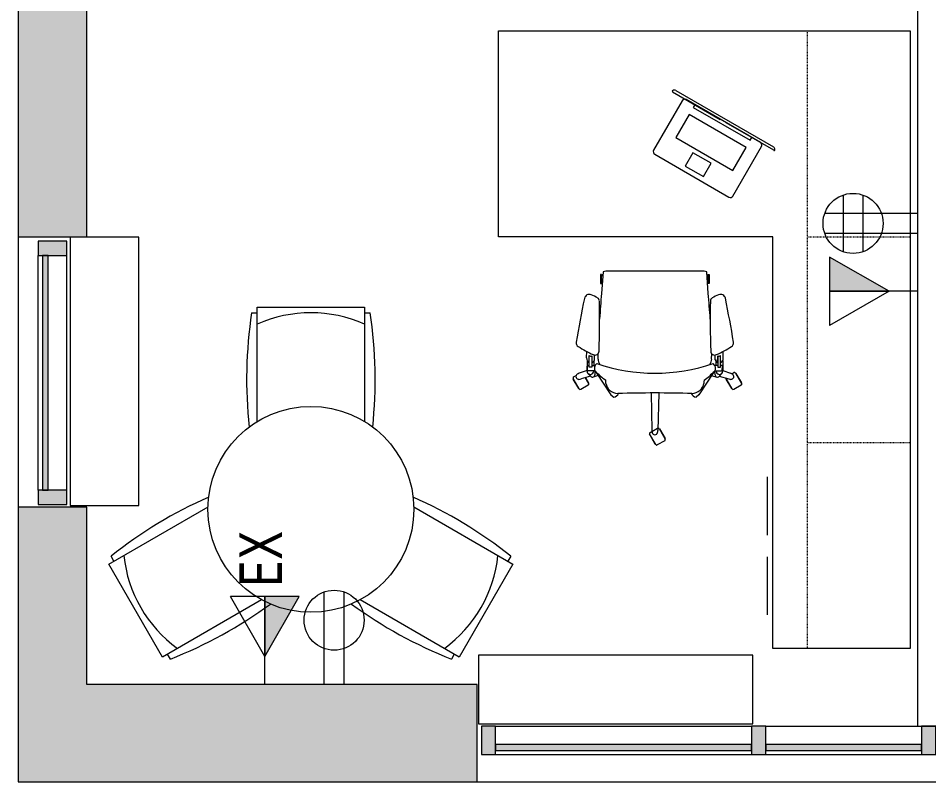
# Model space of a CAD drawing. Header units: inches. Extents: x -674 to 803, y -349 to 915.
# Drawn here: x -405 to -245.7, y -348.6 to -215.1 of the extents above; entities that cross this region are included whole.
import ezdxf

# ---------------------------------------------------------------- set-up
doc = ezdxf.new("R2010")
doc.units = ezdxf.units.IN
doc.header["$MEASUREMENT"] = 0
doc.linetypes.add('Dash', pattern=[0.25, 0.125, -0.125])
for name, color, linetype, lineweight in [('A-ANNO-NOTE', 131, 'Continuous', 13), ('A-FLOR', 192, 'Continuous', 13), ('A-GLAZ-CURT', 52, 'Continuous', 13), ('A-GLAZ-CWMG', 51, 'Continuous', 13), ('A-WALL', 113, 'Continuous', 13), ('A-WALL-PATT', 111, 'Continuous', 13), ('I-FURN', 30, 'Continuous', 9), ('I-FURN-HDLN', 30, 'Continuous', 9), ('M-EQPM', 50, 'Continuous', 13)]:
    doc.layers.add(name, color=color, linetype=linetype, lineweight=lineweight)
doc.styles.add('Tahoma', font='tahoma.ttf', dxfattribs={"width": 0.85, "height": 7.5})

# ---------------------------------------------------------------- blocks, each defined once
blk = doc.blocks.new('System Panel - Glazed-1567838-New Construction - Tel_Data_Elec Plan')
at = {"layer": 'A-GLAZ-CURT', "lineweight": 9}
blk.add_hatch(color=55, dxfattribs=at).paths.add_polyline_path([(-22.375, 1.75), (-22.375, 0.75), (22.375, 0.75), (22.375, 1.75)], flags=0)
at = {"layer": 'A-GLAZ-CURT', "color": 7, "lineweight": 20}
for p, q in [((22.375, 1.75), (-22.375, 1.75)), ((-22.375, 1.75), (-22.375, 0.75)), ((22.375, 0.75), (22.375, 1.75)), ((-22.375, 0.75), (22.375, 0.75))]:
    blk.add_line(p, q, dxfattribs=at)
blk = doc.blocks.new('System Panel - Glazed-1567839-New Construction - Tel_Data_Elec Plan')
at = {"layer": 'A-GLAZ-CURT', "lineweight": 9}
blk.add_hatch(color=55, dxfattribs=at).paths.add_polyline_path([(-10.15, 1.75), (-13.63, 1.75), (-13.63, 0.75), (13.62, 0.75), (13.62, 1.75)], flags=0)
at = {"layer": 'A-GLAZ-CURT', "color": 7, "lineweight": 20}
for p, q in [((13.62, 1.75), (-13.63, 1.75)), ((-13.63, 1.75), (-13.63, 0.75)), ((13.62, 0.75), (13.62, 1.75)), ((-13.63, 0.75), (13.62, 0.75))]:
    blk.add_line(p, q, dxfattribs=at)
blk = doc.blocks.new('Rectangular Mullion - Rectangular Mullion 1-1567834-New Construction - Tel_Data_Elec Plan')
at = {"layer": 'A-GLAZ-CWMG', "lineweight": 9}
blk.add_hatch(color=55, dxfattribs=at).paths.add_polyline_path([(-1.25, -2.5), (-1.25, 2.5), (1.25, 2.5), (1.25, -2.5)], flags=0)
at = {"layer": 'A-GLAZ-CWMG', "color": 7, "lineweight": 20}
for p, q in [((-1.25, 2.5), (1.25, 2.5)), ((-1.25, -2.5), (-1.25, 2.5)), ((1.25, 2.5), (1.25, -2.5)), ((1.25, -2.5), (-1.25, -2.5))]:
    blk.add_line(p, q, dxfattribs=at)
blk = doc.blocks.new('Rectangular Mullion - Rectangular Mullion 1-1567835-New Construction - Tel_Data_Elec Plan')
at = {"layer": 'A-GLAZ-CWMG', "lineweight": 9}
for p, q in [((-274.21, -338.85), (-247.71, -338.85)), ((-274.21, -343.85), (-246.96, -343.85))]:
    blk.add_line(p, q, dxfattribs=at)
blk = doc.blocks.new('Rectangular Mullion - Rectangular Mullion 1-1567836-New Construction - Tel_Data_Elec Plan')
at = {"layer": 'A-GLAZ-CWMG', "lineweight": 9}
for p, q in [((-321.46, -338.85), (-276.71, -338.85)), ((-321.46, -343.85), (-276.71, -343.85))]:
    blk.add_line(p, q, dxfattribs=at)
blk = doc.blocks.new('System Panel - Glazed-1568346-New Construction - Tel_Data_Elec Plan')
at = {"layer": 'A-GLAZ-CURT', "lineweight": 9}
blk.add_hatch(color=55, dxfattribs=at).paths.add_polyline_path([(20.5, -0.75), (-20.5, -0.75), (-20.5, -1.75), (20.5, -1.75)], flags=0)
at = {"layer": 'A-GLAZ-CURT', "color": 7, "lineweight": 20}
for p, q in [((20.5, -0.75), (-20.5, -0.75)), ((-20.5, -0.75), (-20.5, -1.75)), ((20.5, -1.75), (20.5, -0.75)), ((-20.5, -1.75), (20.5, -1.75))]:
    blk.add_line(p, q, dxfattribs=at)
blk = doc.blocks.new('Rectangular Mullion - Rectangular Mullion 1-1568341-New Construction - Tel_Data_Elec Plan')
at = {"layer": 'A-GLAZ-CWMG', "lineweight": 9}
blk.add_hatch(color=55, dxfattribs=at).paths.add_polyline_path([(1.25, 0.75), (1.25, -2.5), (-1.25, -2.5), (-1.25, 2.5), (1.25, 2.5), (1.25, 1.75)], flags=0)
at = {"layer": 'A-GLAZ-CWMG', "color": 7, "lineweight": 20}
for p, q in [((-1.25, 2.5), (1.25, 2.5)), ((-1.25, -2.5), (-1.25, 2.5)), ((1.25, 2.5), (1.25, -2.5)), ((1.25, -2.5), (-1.25, -2.5))]:
    blk.add_line(p, q, dxfattribs=at)
blk = doc.blocks.new('Rectangular Mullion - Rectangular Mullion 1-1568343-New Construction - Tel_Data_Elec Plan')
at = {"layer": 'A-GLAZ-CWMG', "lineweight": 9}
for p, q in [((-401.46, -297.6), (-401.46, -256.6)), ((-396.46, -297.6), (-396.46, -256.6))]:
    blk.add_line(p, q, dxfattribs=at)
blk = doc.blocks.new('Office Desk Groups - Office Desk 4-562624-New Construction - Tel_Data_Elec Plan')
at = {"layer": 'I-FURN'}
for p, q in [((-48, 72), (-30, 72)), ((-48, -36), (-48, 72)), ((-48, 72), (-24, 72)), ((-24, 72), (-24, 0)), ((-23, 55.95), (-23, 66.11)), ((-23, 42.01), (-23, 52.17)), ((-4.07, 33.55), (-5.13, 35.38)), ((-5.12, 35.28), (-5.08, 35.3)), ((-4.15, 33.61), (-5.12, 35.28)), ((-5.06, 35.66), (-3.77, 36.4)), ((-3.49, 36.33), (-2.43, 34.49)), ((-3.45, 36.25), (-3.41, 36.27)), ((-3.41, 36.27), (-2.45, 34.59)), ((-4.12, 33.63), (-4.15, 33.61)), ((-4.01, 27.33), (-3.87, 33.87)), ((-2.84, 34.03), (-3.8, 33.47)), ((-2.51, 34.22), (-2.84, 34.03)), ((-2.69, 27.33), (-2.83, 33.87)), ((-2.45, 34.59), (-2.48, 34.57)), ((-13.61, 23.73), (-11.06, 27.62)), ((-11.06, 27.62), (-10.54, 28.03)), ((4.36, 27.62), (3.85, 28.03)), ((6.91, 23.73), (4.36, 27.62)), ((-17.44, 23.83), (-18.5, 25.67)), ((-18.49, 25.57), (-18.45, 25.59)), ((-17.52, 23.9), (-18.49, 25.57)), ((-18.43, 25.94), (-17.14, 26.69)), ((-16.86, 26.61), (-15.8, 24.78)), ((-16.82, 26.53), (-16.78, 26.55)), ((-16.78, 26.55), (-15.82, 24.88)), ((8.83, 24.65), (8.24, 25.67)), ((8.26, 25.57), (8.29, 25.59)), ((8.79, 24.64), (8.26, 25.57)), ((8.32, 25.94), (9.61, 26.69)), ((9.88, 26.61), (10.94, 24.78)), ((9.93, 26.53), (9.96, 26.55)), ((9.96, 26.55), (10.93, 24.88)), ((-17.49, 23.91), (-17.52, 23.9)), ((-16.79, 23.98), (-17.17, 23.76)), ((-14.6, 24.37), (-16.25, 24.87)), ((-15.82, 24.88), (-15.85, 24.86)), ((-14.45, 24.53), (-15.05, 23.91)), ((-13.25, 24.28), (-14.16, 24.57)), ((6.56, 24.28), (7.47, 24.57)), ((7.75, 24.53), (8.36, 23.91)), ((7.9, 24.37), (9.56, 24.87)), ((10.87, 24.5), (10.4, 24.24)), ((10.93, 24.88), (10.89, 24.86)), ((-15.22, 23.41), (-16.58, 23.88)), ((-15.2, 21.67), (-15.22, 23.48)), ((-15.14, 23.45), (-15.15, 22.53)), ((-15.15, 22.53), (-14.81, 22.52)), ((-13.85, 23.45), (-15.14, 23.45)), ((-14.81, 22.79), (-14.81, 20.82)), ((-14.36, 22.79), (-14.81, 22.79)), ((-14.36, 20.86), (-14.36, 22.79)), ((-14.36, 22.52), (-13.82, 22.51)), ((-14.02, 21.76), (-14.03, 22.51)), ((-13.63, 23.69), (-13.61, 23.73)), ((6.93, 23.69), (6.91, 23.73)), ((7.66, 22.52), (7.12, 22.51)), ((7.15, 23.45), (8.44, 23.45)), ((7.33, 21.76), (7.34, 22.51)), ((7.66, 22.79), (8.12, 22.79)), ((7.66, 20.86), (7.66, 22.79)), ((8.12, 22.79), (8.12, 20.82)), ((8.46, 22.53), (8.12, 22.52)), ((8.44, 23.45), (8.46, 22.53)), ((8.5, 21.67), (8.53, 23.48)), ((8.52, 23.41), (9.88, 23.88)), ((-15.29, 21.19), (-15.28, 20.04)), ((-14.85, 22.03), (-14.85, 20.77)), ((-14.32, 22.06), (-14.34, 20.82)), ((-13.91, 21.53), (-13.9, 21.19)), ((-13.9, 21.19), (-13.91, 20.68)), ((-13.27, 21.42), (-13.28, 20.43)), ((6.57, 21.42), (6.58, 20.43)), ((7.22, 21.53), (7.2, 21.19)), ((7.2, 21.19), (7.21, 20.68)), ((7.63, 22.06), (7.65, 20.82)), ((8.16, 22.03), (8.15, 20.77)), ((8.59, 21.19), (8.58, 20.04)), ((-12.69, 9.91), (-12.42, 6.13)), ((5.72, 6.13), (5.99, 9.91)), ((-12.85, 8.16), (-12.69, 8.16)), ((-12.85, 6.58), (-12.85, 8.16)), ((-12.69, 8.16), (-12.69, 6.58)), ((6, 8.16), (6, 6.58)), ((6.15, 8.16), (6, 8.16)), ((6.15, 6.58), (6.15, 8.16)), ((-12.69, 6.58), (-12.85, 6.58)), ((6, 6.58), (6.15, 6.58)), ((-12.42, 6.13), (-11.96, 6)), ((-11.96, 6), (5.26, 6)), ((5.26, 6), (5.72, 6.13)), ((-24, 0), (24, 0)), ((24, 0), (24, -36)), ((-16.98, -7.11), (-21.98, -15.78)), ((-3.31, -14.43), (-16.3, -6.93)), ((-11.84, -10.52), (-13.19, -12.85)), ((-8.65, -12.36), (-11.84, -10.52)), ((-16.97, -11.59), (-19.29, -15.6)), ((-7.01, -17.34), (-16.97, -11.59)), ((-10, -14.69), (-8.65, -12.36)), ((-13.19, -12.85), (-10, -14.69)), ((-24.16, -15.1), (-15.84, -19.9)), ((-7.03, -25.57), (-24.09, -15.72)), ((-19.29, -15.6), (-9.33, -21.35)), ((-8.13, -23.78), (-3.13, -15.11)), ((-21.8, -16.46), (-8.81, -23.96)), ((-20, -16.85), (-20.29, -17.33)), ((-10.05, -22.6), (-20, -16.85)), ((-9.33, -21.35), (-7.01, -17.34)), ((-6.45, -25.32), (-14.78, -20.51)), ((-10.33, -23.08), (-10.05, -22.6)), ((-30, -36), (-48, -36)), ((24, -36), (-30, -36))]:
    blk.add_line(p, q, dxfattribs=at)
for centre, radius, start, end in [((-4.96, 35.48), 0.2, 120, 210), ((-3.67, 36.23), 0.2, 30, 120.1357), ((-3.9, 33.65), 0.2, 209.8466, 275.235), ((-3.9, 33.65), 0.2, 275.235, 299.8607), ((-2.34, 33.84), 1.53, 164.4505, 178.7927), ((-3.25, 34.09), 0.583, 134.254, 164.4505), ((-3.35, 34.19), 0.445, 45.7229, 134.2771), ((-3.44, 34.09), 0.583, 15.5495, 45.746), ((-4.35, 33.84), 1.53, 1.2073, 15.5495), ((-2.61, 34.39), 0.2, 299.8643, 30), ((-9.54, 24.56), 2.87, 95.705, 127.0086), ((-10.7, 26.93), 1.12, 25.6219, 82.0752), ((-3.35, 272.44), 245.12, 268.4848, 271.5152), ((4, 26.93), 1.12, 97.9248, 154.3781), ((2.85, 24.56), 2.87, 52.9914, 84.295), ((-18.33, 25.77), 0.2, 119.832, 210), ((-17.04, 26.51), 0.2, 30, 120), ((-27.17, 26.02), 15.26, 356.4473, 358.5687), ((-9.67, 25.22), 2.29, 134.5977, 169.3918), ((2.97, 25.22), 2.29, 10.6082, 45.4023), ((20.47, 26.02), 15.26, 181.4313, 183.5527), ((8.42, 25.77), 0.2, 119.8879, 210), ((9.71, 26.51), 0.2, 30, 120), ((-16.72, 24.47), 0.445, 117.8208, 206.0638), ((-16.6, 24.53), 0.583, 206.0911, 236.3507), ((-16.66, 24.35), 0.583, 87.4248, 117.8208), ((-16.07, 25.32), 1.53, 236.4124, 250.7927), ((-16.7, 23.41), 1.53, 73.2073, 87.502), ((-15.98, 24.68), 0.2, 15.1327, 29.8705), ((-14.63, 23.49), 0.593, 84.0219, 180.9117), ((-14.7, 23.44), 0.657, 1.3207, 77.9642), ((-14.26, 24.26), 0.323, 29.6621, 124.4716), ((-14.72, 23.87), 0.922, 9.6607, 36.4682), ((-15.04, 23.79), 1.25, 346.3769, 10.9189), ((-17.12, 28.26), 5.75, 305.3709, 317.4948), ((-9.09, 20.33), 5.54, 121.0187, 133.18), ((2.39, 20.33), 5.54, 46.82, 58.9813), ((10.42, 28.26), 5.75, 222.5052, 234.6291), ((8.35, 23.79), 1.25, 169.0811, 193.6231), ((8.03, 23.87), 0.922, 143.5318, 170.3393), ((7.57, 24.26), 0.323, 55.5284, 150.3379), ((8.01, 23.44), 0.657, 102.0358, 178.6793), ((7.93, 23.49), 0.593, 359.0883, 95.9781), ((10, 23.41), 1.53, 92.498, 106.7927), ((9.38, 25.32), 1.53, 289.2073, 303.5114), ((9.96, 24.35), 0.583, 62.1792, 92.5752), ((9.9, 24.53), 0.583, 303.4497, 333.9089), ((10.02, 24.47), 0.445, 333.9362, 62.1792), ((10.77, 24.68), 0.2, 300, 30.2094), ((-17.27, 23.93), 0.2, 210, 299.888), ((-12.9, 23.02), 1.04, 148.1398, 233.8639), ((-3.35, -7.55), 31.42, 71.1164, 108.8836), ((-11.44, 21.33), 1.84, 146.599, 177.2887), ((4.74, 21.33), 1.84, 2.7113, 33.401), ((6.2, 23.02), 1.04, 306.1361, 31.8602), ((-14.41, 21.27), 0.887, 120.1857, 184.8367), ((-14.55, 20.33), 0.533, 66.9672, 123.7509), ((-14.55, 20.4), 0.5, 67.0573, 121.4674), ((-14.84, 21.23), 0.971, 17.6225, 57.9495), ((8.14, 21.23), 0.971, 122.0505, 162.3775), ((7.86, 20.33), 0.533, 56.2491, 113.0328), ((7.86, 20.4), 0.5, 58.5326, 112.9427), ((7.71, 21.27), 0.887, 355.1633, 59.8143), ((-16.36, 18.56), 0.749, 121.5732, 189.0231), ((-2.05, -4.83), 28.17, 115.3981, 121.4567), ((-13.83, 19.98), 0.711, 2.0473, 115.4842), ((-168.6, 14.45), 155.58, 358.8191, 2.0473), ((161.9, 14.45), 155.58, 177.9527, 181.1809), ((7.13, 19.98), 0.711, 64.5158, 177.9527), ((-4.64, -4.83), 28.17, 58.5497, 64.6019), ((9.67, 18.56), 0.749, 350.9769, 58.6662), ((156.74, 46.98), 176.17, 189.3216, 191.8621), ((-163.43, 46.98), 176.17, 348.1407, 350.6784), ((252.39, 31.88), 265.99, 183.7702, 184.7367), ((-259.09, 31.88), 265.99, 355.2633, 356.2298), ((-13.67, 11.25), 0.615, 299.9233, 358.8191), ((6.97, 11.25), 0.615, 181.1809, 240.0767), ((-14.83, 10.95), 0.859, 192.1424, 292.8427), ((-18.42, 19.51), 10.15, 292.7913, 299.9233), ((11.73, 19.51), 10.15, 240.0767, 247.2087), ((8.13, 10.95), 0.859, 247.1573, 348.4211), ((-12.13, 8.33), 0.589, 197.5488, 225.5119), ((5.44, 8.33), 0.589, 314.4881, 342.4512), ((-12.13, 6.4), 0.589, 125.1062, 162.4512), ((5.44, 6.4), 0.589, 17.5488, 54.8938), ((-16.55, -7.36), 0.5, 60, 150), ((-24.22, -15.2), 0.125, 60, 173.8548), ((-23.8, -15.25), 0.545, 173.8548, 239.045), ((-21.55, -16.03), 0.5, 150, 240), ((-3.56, -14.86), 0.5, 330, 60), ((-8.56, -23.53), 0.5, 240, 330), ((-6.52, -25.43), 0.125, 306.1452, 60), ((-6.76, -25.09), 0.545, 240.955, 306.1452)]:
    blk.add_arc(centre, radius, start, end, dxfattribs=at)
at = {"layer": 'I-FURN-HDLN', "linetype": 'Dash'}
for p, q in [((-30, -36), (-30, 72)), ((-30, 36), (-48, 36)), ((-30, 0), (-48, 0))]:
    blk.add_line(p, q, dxfattribs=at)
blk = doc.blocks.new('Table _ Chairs - Seats 3 - 3 Diameter-1618821-New Construction - Tel_Data_Elec Plan')
at = {"layer": 'I-FURN'}
for p, q in [((-35.32, 9.57), (-25.95, 25.81)), ((-25.95, 25.81), (-8.62, 15.8)), ((-25.08, 25.31), (-24.58, 26.17)), ((8.62, 15.8), (25.95, 25.81)), ((24.58, 26.17), (25.08, 25.31)), ((25.95, 25.81), (35.32, 9.57)), ((-17.99, -0.44), (-35.32, 9.57)), ((35.32, 9.57), (17.99, -0.44)), ((-34.96, 8.2), (-34.46, 9.07)), ((34.46, 9.07), (34.96, 8.2)), ((-9.37, -35.37), (-9.37, -15.37)), ((9.38, -15.37), (9.38, -35.37)), ((-9.37, -34.37), (-10.37, -34.37)), ((10.38, -34.37), (9.38, -34.37)), ((9.38, -35.37), (-9.37, -35.37))]:
    blk.add_line(p, q, dxfattribs=at)
blk.add_circle((0, 0), 18, dxfattribs=at)
for centre, radius, start, end in [((-52.91, -46.14), 77.66, 53.8278, 68.6089), ((52.91, -46.14), 77.66, 111.3911, 126.1722), ((-9.87, 5.7), 22.97, 125.9148, 174.0852), ((9.87, 5.7), 22.97, 5.9148, 54.0852), ((13.5, 68.89), 77.66, 231.3911, 246.1722), ((-13.5, 68.89), 77.66, 293.8278, 308.6089), ((66.41, -22.75), 77.66, 173.8278, 188.6089), ((-66.41, -22.75), 77.66, 351.3911, 6.1722), ((0, -11.4), 22.97, 245.9148, 294.0852)]:
    blk.add_arc(centre, radius, start, end, dxfattribs=at)
blk = doc.blocks.new('Perimeter Unit26 - Perimeter Unit-1626153-New Construction - Tel_Data_Elec Plan')
at = {"layer": 'M-EQPM', "lineweight": 9}
for p, q in [((166.42, 904.65), (118.42, 904.65)), ((118.42, 904.65), (118.42, 892.65)), ((166.42, 892.65), (166.42, 904.65)), ((118.42, 892.65), (166.42, 892.65))]:
    blk.add_line(p, q, dxfattribs=at)
blk = doc.blocks.new('Perimeter Unit28 - Perimeter Unit-1626251-New Construction - Tel_Data_Elec Plan')
at = {"layer": 'M-EQPM', "lineweight": 9}
for p, q in [((166.42, 904.65), (119.55, 904.65)), ((119.55, 904.65), (119.55, 892.65)), ((166.42, 892.65), (166.42, 904.65)), ((119.55, 892.65), (166.42, 892.65))]:
    blk.add_line(p, q, dxfattribs=at)

msp = doc.modelspace()

# ---------------------------------------------------------------- hatches: boundary and pattern name
at = {"layer": 'A-ANNO-NOTE', "lineweight": 9}
for points in [[(-252.63, -262.85), (-263.09, -256.85), (-263.09, -262.85)], [(-361.84, -326.68), (-355.84, -316.22), (-361.84, -316.22)]]:
    msp.add_hatch(color=256, dxfattribs=at).paths.add_polyline_path(points, flags=0)
at = {"layer": 'A-WALL-PATT'}
for points in [[(-404.96, -253.35), (-392.96, -253.35), (-392.96, -174.35), (-404.96, -174.35), (-404.96, -189.02)], [(-404.96, -348.6), (-392.96, -348.6), (-392.96, -300.6), (-404.96, -300.6)], [(-324.71, -348.6), (-324.71, -331.6), (-392.96, -331.6), (-392.96, -348.6)]]:
    msp.add_hatch(color=8, dxfattribs=at).paths.add_polyline_path(points, flags=0)

# ---------------------------------------------------------------- linework, layer by layer
at = {"layer": 'A-ANNO-NOTE', "lineweight": 20}
for p, q in [((-260.7, -246.02), (-260.7, -255.93)), ((-257.22, -246.02), (-257.22, -255.93)), ((-247.71, -249.23), (-263.91, -249.23)), ((-247.71, -252.72), (-263.91, -252.72)), ((-263.09, -256.85), (-263.09, -262.85)), ((-252.63, -262.85), (-263.09, -256.85)), ((-263.09, -256.85), (-263.09, -268.85)), ((-252.63, -262.85), (-263.09, -256.85)), ((-263.09, -262.85), (-252.63, -262.85)), ((-247.71, -262.85), (-263.09, -262.85)), ((-252.63, -262.85), (-263.09, -268.85)), ((-361.84, -326.68), (-367.84, -316.22)), ((-355.84, -316.22), (-367.84, -316.22)), ((-355.84, -316.22), (-361.84, -316.22)), ((-361.84, -316.22), (-361.84, -326.68)), ((-361.84, -326.68), (-355.84, -316.22)), ((-361.84, -331.6), (-361.84, -316.22)), ((-361.84, -326.68), (-355.84, -316.22)), ((-351.45, -331.6), (-351.45, -315.4)), ((-347.97, -331.6), (-347.97, -315.4))]:
    msp.add_line(p, q, dxfattribs=at)
for centre in [(-258.96, -250.97), (-349.71, -320.35)]:
    msp.add_circle(centre, 5.25, dxfattribs=at)
at = {"layer": 'A-FLOR'}
for p, q in [((-404.96, -253.35), (-404.96, -300.6)), ((-324.71, -348.6), (-166.71, -348.6))]:
    msp.add_line(p, q, dxfattribs=at)
at = {"layer": 'A-WALL', "color": 7, "lineweight": 20}
for p, q in [((-404.96, -174.35), (-404.96, -253.35)), ((-392.96, -253.35), (-392.96, -174.35)), ((-247.71, -175.6), (-247.71, -338.85)), ((-404.96, -253.35), (-392.96, -253.35)), ((-404.96, -300.6), (-404.96, -348.6)), ((-392.96, -300.6), (-404.96, -300.6)), ((-392.96, -331.6), (-392.96, -300.6)), ((-324.71, -331.6), (-392.96, -331.6)), ((-324.71, -348.6), (-324.71, -331.6)), ((-247.71, -338.85), (-243.71, -338.85)), ((-404.96, -348.6), (-324.71, -348.6))]:
    msp.add_line(p, q, dxfattribs=at)

# ---------------------------------------------------------------- block references
at = {"layer": 'A-GLAZ-CURT', "lineweight": 9}
for name, p, rotation in [('System Panel - Glazed-1568346-New Construction - Tel_Data_Elec Plan', (-398.96, -277.1), 269.9999999999999), ('System Panel - Glazed-1567838-New Construction - Tel_Data_Elec Plan', (-299.09, -341.35), 180), ('System Panel - Glazed-1567839-New Construction - Tel_Data_Elec Plan', (-260.59, -341.35), 180)]:
    msp.add_blockref(name, p, dxfattribs=dict(at, rotation=rotation))
at = {"layer": 'A-GLAZ-CWMG', "lineweight": 9, "extrusion": (0, 0, -1), "rotation": 270.0000000000001}
for p in [(398.96, -255.35), (398.96, -298.85)]:
    msp.add_blockref('Rectangular Mullion - Rectangular Mullion 1-1568341-New Construction - Tel_Data_Elec Plan', p, dxfattribs=at)
at = {"layer": 'A-GLAZ-CWMG', "lineweight": 9}
for name in ['Rectangular Mullion - Rectangular Mullion 1-1568343-New Construction - Tel_Data_Elec Plan', 'Rectangular Mullion - Rectangular Mullion 1-1567836-New Construction - Tel_Data_Elec Plan', 'Rectangular Mullion - Rectangular Mullion 1-1567835-New Construction - Tel_Data_Elec Plan']:
    msp.add_blockref(name, (0, 0), dxfattribs=at)
at = {"layer": 'A-GLAZ-CWMG', "lineweight": 9, "extrusion": (0, 0, -1)}
for p in [(322.71, -341.35), (275.46, -341.35), (245.71, -341.35)]:
    msp.add_blockref('Rectangular Mullion - Rectangular Mullion 1-1567834-New Construction - Tel_Data_Elec Plan', p, dxfattribs=at)
at = {"layer": 'I-FURN', "rotation": 180}
for name, p in [('Office Desk Groups - Office Desk 4-562624-New Construction - Tel_Data_Elec Plan', (-296.96, -253.3)), ('Table _ Chairs - Seats 3 - 3 Diameter-1618821-New Construction - Tel_Data_Elec Plan', (-353.77, -300.97))]:
    msp.add_blockref(name, p, dxfattribs=at)
at = {"layer": 'M-EQPM', "lineweight": 9}
for name, p, rotation in [('Perimeter Unit28 - Perimeter Unit-1626251-New Construction - Tel_Data_Elec Plan', (508.76, -419.83), 90.0000000000002), ('Perimeter Unit26 - Perimeter Unit-1626153-New Construction - Tel_Data_Elec Plan', (-158.07, 566.17), 180)]:
    msp.add_blockref(name, p, dxfattribs=dict(at, rotation=rotation))

# ---------------------------------------------------------------- texts
at = {"layer": 'A-ANNO-NOTE', "lineweight": 9, "insert": (-366.3, -314.59), "char_height": 7.5, "width": 11.8387, "attachment_point": 1, "rotation": 90, "line_spacing_factor": 0.994306, "style": 'Tahoma'}
msp.add_mtext('EX', dxfattribs=at)

doc.saveas('drawing.dxf')
